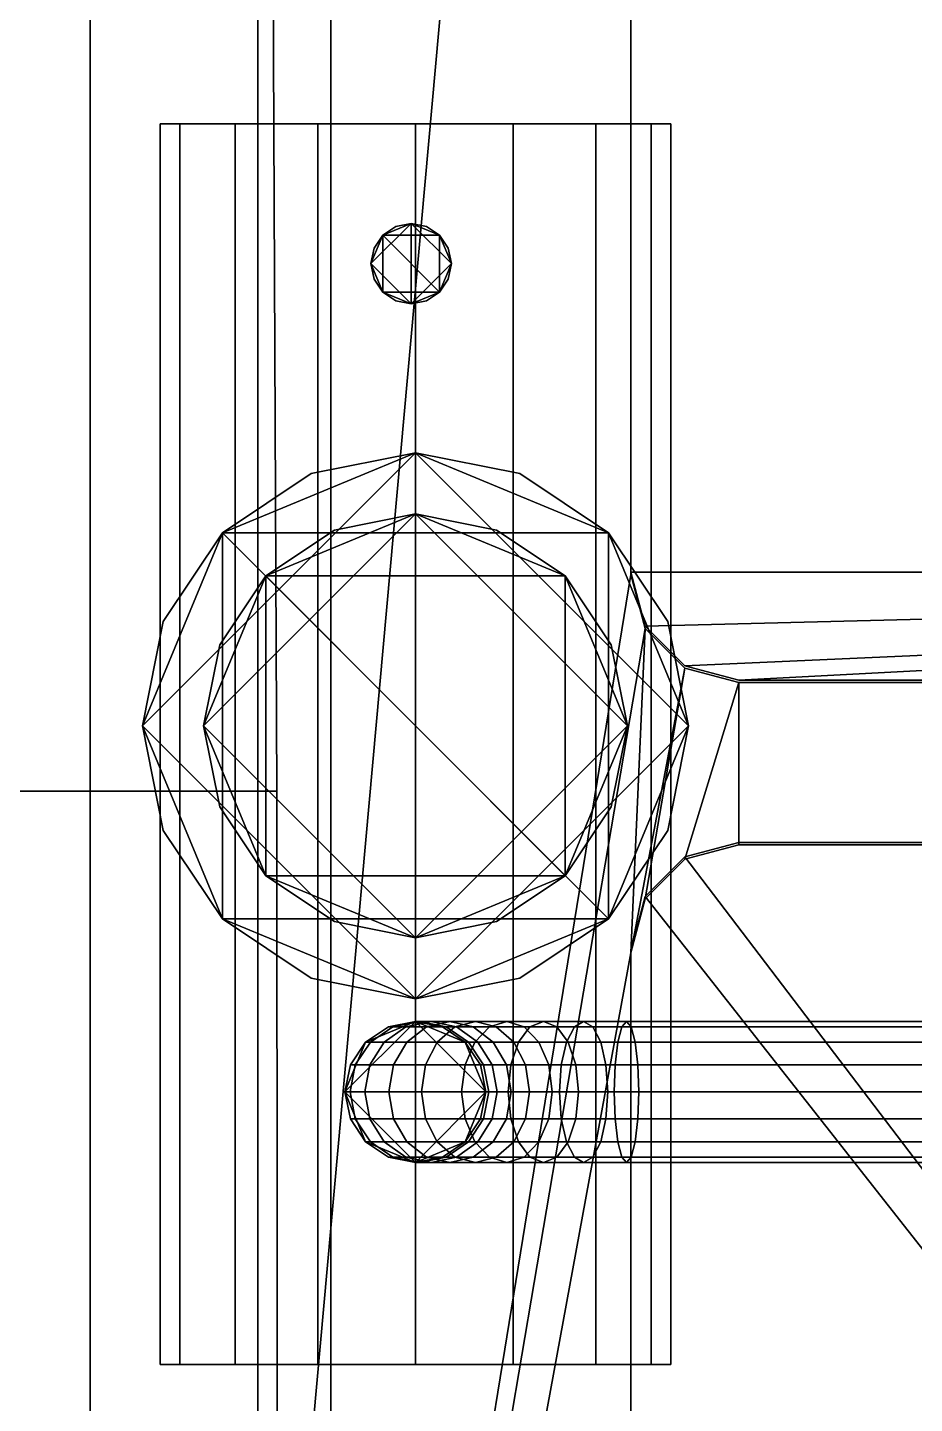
# Model space of a CAD drawing. Header units: metres. Extents: x 0 to 34.6, y -10.7 to 20.6.
# Drawn here: x 8.4401 to 8.5579, y 4.0405 to 4.2231 of the extents above; entities that cross this region are included whole.
import ezdxf

# ---------------------------------------------------------------- set-up
doc = ezdxf.new("R2010")
doc.units = ezdxf.units.M
doc.header["$MEASUREMENT"] = 0
doc.layers.get('0').update_dxf_attribs({"linetype": 'CONTINUOUS'})

msp = doc.modelspace()

# ---------------------------------------------------------------- linework, layer by layer
for points in [[(8.48038, 3.60508, 0.90088), (8.48038, 6.37976, 0.90088), (8.48038, 6.37976, 0.90088), (8.48038, 3.60508, 0.90088)], [(8.48038, 6.37976, 0.90088), (8.9, 6.37976, 0.90088), (8.9, 3.60508, 0.90088), (8.48038, 3.60508, 0.90088)], [(8.48038, 3.60508, 0.90088), (8.9, 3.60508, 0.90088), (8.9, 6.37976, 0.90088), (8.48038, 6.37976, 0.90088)], [(8.48038, 3.60508, 0.90088), (8.48038, 6.37976, 0.90088), (8.48038, 6.37976, 0.90088), (8.48038, 3.60508, 0.90088)], [(8.48038, 6.37976, 0.90088), (8.9, 6.37976, 0.90088), (8.9, 3.60508, 0.90088), (8.48038, 3.60508, 0.90088)], [(8.48038, 3.60508, 0.90088), (8.9, 3.60508, 0.90088), (8.9, 6.37976, 0.90088), (8.48038, 6.37976, 0.90088)], [(8.3, 3.71017, 2.67801), (8.3, 4.55833, 2.67801), (8.48038, 4.55833, 2.67801), (8.48038, 3.71017, 2.67801)], [(8.3, 3.71017, 2.67801), (8.48038, 3.71017, 2.67801), (8.48038, 4.55833, 2.67801), (8.3, 4.55833, 2.67801)], [(8.48038, 3.71017, 2.67801), (8.48038, 4.55833, 2.67801), (8.82356, 4.55833, 2.67801), (8.82356, 3.71017, 2.67801)], [(8.48038, 4.55833, 2.67801), (8.48038, 3.71017, 2.67801), (8.48038, 3.71017, 2.67801), (8.48038, 4.55833, 2.67801)], [(8.48038, 4.55833, 2.67801), (8.48038, 3.71017, 2.67801), (8.48038, 3.71017, 2.67801), (8.48038, 4.55833, 2.67801)], [(8.48038, 3.71017, 2.67801), (8.48038, 4.55833, 2.67801), (8.48038, 4.55833, 2.67801), (8.48038, 3.71017, 2.67801)], [(8.82356, 3.71017, 2.67801), (8.82356, 4.55833, 2.67801), (8.48038, 4.55833, 2.67801), (8.48038, 3.71017, 2.67801)], [(8.5202, 4.50561, 3.4565), (8.44847, 3.7094, 3.4565), (8.44847, 4.54147, 3.4565)], [(8.44847, 3.7094, 3.4565), (8.44847, 4.54147, 3.4565), (8.44847, 4.54147, 3.4565), (8.44847, 3.7094, 3.4565)], [(8.44847, 4.54147, 3.4565), (8.44847, 3.7094, 3.4565), (8.5202, 4.50561, 3.4565)], [(8.53455, 4.52028, 3.4565), (8.79278, 4.52028, 3.4565), (8.80712, 4.15087, 3.4565), (8.52738, 4.51835, 3.4565)], [(8.80712, 4.15087, 3.4565), (8.52213, 4.5131, 3.4565), (8.52738, 4.51835, 3.4565)], [(8.5202, 4.50593, 3.4565), (8.52213, 4.5131, 3.4565), (8.80712, 4.15087, 3.4565), (8.5202, 4.15087, 3.4565)], [(8.5202, 4.50561, 3.4565), (8.5202, 4.15054, 3.4565), (8.44847, 3.7094, 3.4565)], [(8.44847, 3.7094, 3.4565), (8.5202, 4.15054, 3.4565), (8.5202, 4.50561, 3.4565)], [(8.5202, 4.15087, 3.4565), (8.5202, 4.50593, 3.4565), (8.5202, 4.50593, 3.4565), (8.5202, 4.15087, 3.4565)], [(8.5202, 4.50561, 3.4565), (8.5202, 4.15054, 3.4565), (8.5202, 4.15054, 3.4565), (8.5202, 4.50561, 3.4565)], [(8.4318, 4.12178, 2.68301), (8.47323, 4.12178, 2.68301), (8.47228, 4.3269, 2.68301), (8.4318, 4.3269, 2.68301)], [(8.4318, 4.12178, 2.68301), (8.4318, 4.3269, 2.68301), (8.47228, 4.3269, 2.68301), (8.47323, 4.12178, 2.68301)], [(8.4707, 4.12178, 2.68301), (8.4707, 4.12178, 2.68301), (8.4707, 4.3269, 2.68301)], [(8.4707, 4.12178, 2.68301), (8.47323, 4.12178, 2.68301), (8.47228, 4.3269, 2.68301), (8.4707, 4.3269, 2.68301)], [(8.4707, 4.12178, 2.68301), (8.4707, 4.3269, 2.68301), (8.4707, 4.3269, 2.68301), (8.4707, 4.12178, 2.68301)], [(8.4707, 4.12178, 2.68301), (8.4707, 4.3269, 2.68301), (8.47228, 4.3269, 2.68301), (8.47323, 4.12178, 2.68301)], [(8.46768, 4.21035, 3.4565), (8.46034, 4.21035, 3.4565), (8.45776, 4.21035, 3.4565)], [(8.45776, 4.21035, 3.4565), (8.46034, 4.21035, 3.4565), (8.46768, 4.21035, 3.4565)], [(8.46768, 4.21035, 3.4565), (8.45776, 4.21035, 3.4565), (8.46768, 4.21035, 3.4565)], [(8.46034, 4.21035, 3.4565), (8.45776, 4.21035, 3.4565), (8.45776, 4.0457, 3.4565), (8.46034, 4.0457, 3.4565)], [(8.45776, 4.21035, 3.4565), (8.46034, 4.21035, 3.4565), (8.46034, 4.0457, 3.4565), (8.45776, 4.0457, 3.4565)], [(8.46768, 4.21035, 3.4565), (8.46034, 4.21035, 3.4565), (8.46034, 4.0457, 3.4565), (8.46768, 4.0457, 3.4565)], [(8.46034, 4.21035, 3.4565), (8.46768, 4.21035, 3.4565), (8.46768, 4.0457, 3.4565), (8.46034, 4.0457, 3.4565)], [(8.49163, 4.21035, 3.4565), (8.47867, 4.21035, 3.4565), (8.46768, 4.21035, 3.4565)], [(8.46768, 4.21035, 3.4565), (8.47867, 4.21035, 3.4565), (8.49163, 4.21035, 3.4565)], [(8.51559, 4.21035, 3.4565), (8.49163, 4.21035, 3.4565), (8.46768, 4.21035, 3.4565)], [(8.46768, 4.21035, 3.4565), (8.49163, 4.21035, 3.4565), (8.51559, 4.21035, 3.4565)], [(8.51559, 4.21035, 3.4565), (8.46768, 4.21035, 3.4565), (8.46768, 4.21035, 3.4565)], [(8.46768, 4.21035, 3.4565), (8.51559, 4.21035, 3.4565), (8.51559, 4.21035, 3.4565)], [(8.47867, 4.21035, 3.4565), (8.46768, 4.21035, 3.4565), (8.46768, 4.0457, 3.4565), (8.47867, 4.0457, 3.4565)], [(8.46768, 4.21035, 3.4565), (8.47867, 4.21035, 3.4565), (8.47867, 4.0457, 3.4565), (8.46768, 4.0457, 3.4565)], [(8.47867, 4.21035, 3.4565), (8.49163, 4.21035, 3.4565), (8.49163, 4.0457, 3.4565), (8.47867, 4.0457, 3.4565)], [(8.49163, 4.21035, 3.4565), (8.47867, 4.21035, 3.4565), (8.47867, 4.0457, 3.4565), (8.49163, 4.0457, 3.4565)], [(8.51559, 4.21035, 3.4565), (8.5046, 4.21035, 3.4565), (8.49163, 4.21035, 3.4565)], [(8.49163, 4.21035, 3.4565), (8.5046, 4.21035, 3.4565), (8.51559, 4.21035, 3.4565)], [(8.5046, 4.21035, 3.4565), (8.49163, 4.21035, 3.4565), (8.49163, 4.0457, 3.4565), (8.5046, 4.0457, 3.4565)], [(8.49163, 4.21035, 3.4565), (8.5046, 4.21035, 3.4565), (8.5046, 4.0457, 3.4565), (8.49163, 4.0457, 3.4565)], [(8.51559, 4.21035, 3.4565), (8.5046, 4.21035, 3.4565), (8.5046, 4.0457, 3.4565), (8.51559, 4.0457, 3.4565)], [(8.5046, 4.21035, 3.4565), (8.51559, 4.21035, 3.4565), (8.51559, 4.0457, 3.4565), (8.5046, 4.0457, 3.4565)], [(8.51559, 4.21035, 3.4565), (8.52293, 4.21035, 3.4565), (8.52551, 4.21035, 3.4565)], [(8.52551, 4.21035, 3.4565), (8.52293, 4.21035, 3.4565), (8.51559, 4.21035, 3.4565)], [(8.51559, 4.21035, 3.4565), (8.52551, 4.21035, 3.4565), (8.51559, 4.21035, 3.4565)], [(8.51559, 4.21035, 3.4565), (8.52293, 4.21035, 3.4565), (8.52293, 4.0457, 3.4565), (8.51559, 4.0457, 3.4565)], [(8.52293, 4.21035, 3.4565), (8.51559, 4.21035, 3.4565), (8.51559, 4.0457, 3.4565), (8.52293, 4.0457, 3.4565)], [(8.52293, 4.21035, 3.4565), (8.52551, 4.21035, 3.4565), (8.52551, 4.0457, 3.4565), (8.52293, 4.0457, 3.4565)], [(8.52551, 4.21035, 3.4565), (8.52293, 4.21035, 3.4565), (8.52293, 4.0457, 3.4565), (8.52551, 4.0457, 3.4565)], [(8.49106, 4.19715, 3.4565), (8.48728, 4.19558, 3.4565), (8.48572, 4.19181, 3.4565)], [(8.49106, 4.19715, 3.4565), (8.48572, 4.19181, 3.4565), (8.49106, 4.18647, 3.4565)], [(8.49106, 4.19715, 3.4565), (8.48902, 4.19674, 3.4565), (8.48728, 4.19558, 3.4565)], [(8.48728, 4.19558, 3.4565), (8.48902, 4.19674, 3.4565), (8.49106, 4.19715, 3.4565)], [(8.48728, 4.19558, 3.4565), (8.49106, 4.19715, 3.4565), (8.49484, 4.19558, 3.4565)], [(8.48728, 4.19558, 3.4565), (8.48902, 4.19674, 3.4565), (8.48902, 4.19674, 3.4565), (8.48728, 4.19558, 3.4565)], [(8.48902, 4.19674, 3.4565), (8.49106, 4.19715, 3.4565), (8.49106, 4.19715, 3.4565), (8.48902, 4.19674, 3.4565)], [(8.49484, 4.19558, 3.4565), (8.4931, 4.19674, 3.4565), (8.49106, 4.19715, 3.4565)], [(8.4964, 4.19181, 3.4565), (8.49484, 4.19558, 3.4565), (8.49106, 4.19715, 3.4565)], [(8.49106, 4.18647, 3.4565), (8.4964, 4.19181, 3.4565), (8.49106, 4.19715, 3.4565)], [(8.49106, 4.19715, 3.4565), (8.4931, 4.19674, 3.4565), (8.49484, 4.19558, 3.4565)], [(8.49106, 4.19715, 3.4565), (8.4931, 4.19674, 3.4565), (8.4931, 4.19674, 3.4565), (8.49106, 4.19715, 3.4565)], [(8.4931, 4.19674, 3.4565), (8.49484, 4.19558, 3.4565), (8.49484, 4.19558, 3.4565), (8.4931, 4.19674, 3.4565)], [(8.48728, 4.19558, 3.4565), (8.48613, 4.19385, 3.4565), (8.48572, 4.19181, 3.4565)], [(8.48572, 4.19181, 3.4565), (8.48613, 4.19385, 3.4565), (8.48728, 4.19558, 3.4565)], [(8.48728, 4.18803, 3.4565), (8.48572, 4.19181, 3.4565), (8.48728, 4.19558, 3.4565)], [(8.48613, 4.19385, 3.4565), (8.48728, 4.19558, 3.4565), (8.48728, 4.19558, 3.4565), (8.48613, 4.19385, 3.4565)], [(8.48728, 4.19558, 3.4565), (8.49484, 4.19558, 3.4565), (8.49484, 4.18803, 3.4565)], [(8.49484, 4.18803, 3.4565), (8.48728, 4.18803, 3.4565), (8.48728, 4.19558, 3.4565)], [(8.4964, 4.19181, 3.4565), (8.49599, 4.19385, 3.4565), (8.49484, 4.19558, 3.4565)], [(8.49484, 4.19558, 3.4565), (8.49599, 4.19385, 3.4565), (8.4964, 4.19181, 3.4565)], [(8.49484, 4.19558, 3.4565), (8.4964, 4.19181, 3.4565), (8.49484, 4.18803, 3.4565)], [(8.49484, 4.19558, 3.4565), (8.49599, 4.19385, 3.4565), (8.49599, 4.19385, 3.4565), (8.49484, 4.19558, 3.4565)], [(8.48572, 4.19181, 3.4565), (8.48613, 4.19385, 3.4565), (8.48613, 4.19385, 3.4565), (8.48572, 4.19181, 3.4565)], [(8.49599, 4.19385, 3.4565), (8.4964, 4.19181, 3.4565), (8.4964, 4.19181, 3.4565), (8.49599, 4.19385, 3.4565)], [(8.48572, 4.19181, 3.4565), (8.48613, 4.18976, 3.4565), (8.48728, 4.18803, 3.4565)], [(8.48572, 4.19181, 3.4565), (8.48728, 4.18803, 3.4565), (8.49106, 4.18647, 3.4565)], [(8.48728, 4.18803, 3.4565), (8.48613, 4.18976, 3.4565), (8.48572, 4.19181, 3.4565)], [(8.48613, 4.18976, 3.4565), (8.48572, 4.19181, 3.4565), (8.48572, 4.19181, 3.4565), (8.48613, 4.18976, 3.4565)], [(8.49106, 4.18647, 3.4565), (8.49484, 4.18803, 3.4565), (8.4964, 4.19181, 3.4565)], [(8.49484, 4.18803, 3.4565), (8.49599, 4.18976, 3.4565), (8.4964, 4.19181, 3.4565)], [(8.4964, 4.19181, 3.4565), (8.49599, 4.18976, 3.4565), (8.49484, 4.18803, 3.4565)], [(8.4964, 4.19181, 3.4565), (8.49599, 4.18976, 3.4565), (8.49599, 4.18976, 3.4565), (8.4964, 4.19181, 3.4565)], [(8.48728, 4.18803, 3.4565), (8.48613, 4.18976, 3.4565), (8.48613, 4.18976, 3.4565), (8.48728, 4.18803, 3.4565)], [(8.49599, 4.18976, 3.4565), (8.49484, 4.18803, 3.4565), (8.49484, 4.18803, 3.4565), (8.49599, 4.18976, 3.4565)], [(8.48728, 4.18803, 3.4565), (8.48902, 4.18687, 3.4565), (8.49106, 4.18647, 3.4565)], [(8.49106, 4.18647, 3.4565), (8.48902, 4.18687, 3.4565), (8.48728, 4.18803, 3.4565)], [(8.49484, 4.18803, 3.4565), (8.49106, 4.18647, 3.4565), (8.48728, 4.18803, 3.4565)], [(8.48902, 4.18687, 3.4565), (8.48728, 4.18803, 3.4565), (8.48728, 4.18803, 3.4565), (8.48902, 4.18687, 3.4565)], [(8.49106, 4.18647, 3.4565), (8.4931, 4.18687, 3.4565), (8.49484, 4.18803, 3.4565)], [(8.49484, 4.18803, 3.4565), (8.4931, 4.18687, 3.4565), (8.49106, 4.18647, 3.4565)], [(8.49484, 4.18803, 3.4565), (8.4931, 4.18687, 3.4565), (8.4931, 4.18687, 3.4565), (8.49484, 4.18803, 3.4565)], [(8.49106, 4.18647, 3.4565), (8.48902, 4.18687, 3.4565), (8.48902, 4.18687, 3.4565), (8.49106, 4.18647, 3.4565)], [(8.4931, 4.18687, 3.4565), (8.49106, 4.18647, 3.4565), (8.49106, 4.18647, 3.4565), (8.4931, 4.18687, 3.4565)], [(8.49163, 4.1667, 3.4565), (8.46601, 4.15609, 3.4565), (8.45539, 4.13046, 3.4565)], [(8.49163, 4.1667, 3.4565), (8.45539, 4.13046, 3.4565), (8.49163, 4.09422, 3.4565)], [(8.46601, 4.15609, 3.4565), (8.47777, 4.16394, 3.4565), (8.49163, 4.1667, 3.4565)], [(8.46601, 4.15609, 3.4565), (8.49163, 4.1667, 3.4565), (8.51726, 4.15609, 3.4565)], [(8.49163, 4.1667, 3.4565), (8.47777, 4.16394, 3.4565), (8.46601, 4.15609, 3.4565)], [(8.49163, 4.1667, 3.4565), (8.47777, 4.16394, 3.4565), (8.47777, 4.16394, 3.4565), (8.49163, 4.1667, 3.4565)], [(8.49163, 4.1667, 3.4565), (8.5055, 4.16394, 3.4565), (8.51726, 4.15609, 3.4565)], [(8.51726, 4.15609, 3.4565), (8.5055, 4.16394, 3.4565), (8.49163, 4.1667, 3.4565)], [(8.52788, 4.13046, 3.4565), (8.51726, 4.15609, 3.4565), (8.49163, 4.1667, 3.4565)], [(8.49163, 4.09422, 3.4565), (8.52788, 4.13046, 3.4565), (8.49163, 4.1667, 3.4565)], [(8.5055, 4.16394, 3.4565), (8.49163, 4.1667, 3.4565), (8.49163, 4.1667, 3.4565), (8.5055, 4.16394, 3.4565)], [(8.47777, 4.16394, 3.4565), (8.46601, 4.15609, 3.4565), (8.46601, 4.15609, 3.4565), (8.47777, 4.16394, 3.4565)], [(8.51726, 4.15609, 3.4565), (8.5055, 4.16394, 3.4565), (8.5055, 4.16394, 3.4565), (8.51726, 4.15609, 3.4565)], [(8.49163, 4.15858, 3.4565), (8.47175, 4.15035, 3.4565), (8.46351, 4.13046, 3.4565)], [(8.49163, 4.15858, 3.4565), (8.46351, 4.13046, 3.4565), (8.49163, 4.10234, 3.4565)], [(8.47175, 4.15035, 3.4565), (8.48087, 4.15644, 3.4565), (8.49163, 4.15858, 3.4565)], [(8.47175, 4.15035, 3.4565), (8.49163, 4.15858, 3.4565), (8.51152, 4.15035, 3.4565)], [(8.49163, 4.15858, 3.4565), (8.48087, 4.15644, 3.4565), (8.47175, 4.15035, 3.4565)], [(8.49163, 4.15858, 3.4565), (8.48087, 4.15644, 3.4565), (8.48087, 4.15644, 3.4565), (8.49163, 4.15858, 3.4565)], [(8.49163, 4.15858, 3.4565), (8.5024, 4.15644, 3.4565), (8.51152, 4.15035, 3.4565)], [(8.51152, 4.15035, 3.4565), (8.5024, 4.15644, 3.4565), (8.49163, 4.15858, 3.4565)], [(8.51976, 4.13046, 3.4565), (8.51152, 4.15035, 3.4565), (8.49163, 4.15858, 3.4565)], [(8.49163, 4.10234, 3.4565), (8.51976, 4.13046, 3.4565), (8.49163, 4.15858, 3.4565)], [(8.5024, 4.15644, 3.4565), (8.49163, 4.15858, 3.4565), (8.49163, 4.15858, 3.4565), (8.5024, 4.15644, 3.4565)], [(8.48087, 4.15644, 3.4565), (8.47175, 4.15035, 3.4565), (8.47175, 4.15035, 3.4565), (8.48087, 4.15644, 3.4565)], [(8.51152, 4.15035, 3.4565), (8.5024, 4.15644, 3.4565), (8.5024, 4.15644, 3.4565), (8.51152, 4.15035, 3.4565)], [(8.45539, 4.13046, 3.4565), (8.45815, 4.14433, 3.4565), (8.46601, 4.15609, 3.4565)], [(8.46601, 4.10483, 3.4565), (8.45539, 4.13046, 3.4565), (8.46601, 4.15609, 3.4565)], [(8.46601, 4.15609, 3.4565), (8.45815, 4.14433, 3.4565), (8.45539, 4.13046, 3.4565)], [(8.46601, 4.15609, 3.4565), (8.45815, 4.14433, 3.4565), (8.45815, 4.14433, 3.4565), (8.46601, 4.15609, 3.4565)], [(8.51726, 4.10483, 3.4565), (8.46601, 4.10483, 3.4565), (8.46601, 4.15609, 3.4565)], [(8.46601, 4.15609, 3.4565), (8.51726, 4.15609, 3.4565), (8.51726, 4.10483, 3.4565)], [(8.51726, 4.15609, 3.4565), (8.52512, 4.14433, 3.4565), (8.52788, 4.13046, 3.4565)], [(8.51726, 4.15609, 3.4565), (8.52788, 4.13046, 3.4565), (8.51726, 4.10483, 3.4565)], [(8.52788, 4.13046, 3.4565), (8.52512, 4.14433, 3.4565), (8.51726, 4.15609, 3.4565)], [(8.52512, 4.14433, 3.4565), (8.51726, 4.15609, 3.4565), (8.51726, 4.15609, 3.4565), (8.52512, 4.14433, 3.4565)], [(8.52213, 4.14369, 3.4565), (8.5202, 4.15087, 3.4565), (8.5202, 4.15087, 3.4565), (8.52213, 4.14369, 3.4565)], [(8.80712, 4.15087, 3.4565), (8.52213, 4.14369, 3.4565), (8.5202, 4.15087, 3.4565)], [(8.80712, 4.15087, 3.4565), (8.52738, 4.13844, 3.4565), (8.52213, 4.14369, 3.4565)], [(8.80712, 4.15087, 3.4565), (8.53455, 4.13652, 3.4565), (8.52738, 4.13844, 3.4565)], [(8.80712, 4.15087, 3.4565), (8.79278, 4.13652, 3.4565), (8.53455, 4.13652, 3.4565)], [(8.5202, 4.15054, 3.4565), (8.52213, 4.14337, 3.4565), (8.44847, 3.7094, 3.4565)], [(8.44847, 3.7094, 3.4565), (8.52213, 4.14337, 3.4565), (8.5202, 4.15054, 3.4565)], [(8.46351, 4.13046, 3.4565), (8.46565, 4.14122, 3.4565), (8.47175, 4.15035, 3.4565)], [(8.47175, 4.11057, 3.4565), (8.46351, 4.13046, 3.4565), (8.47175, 4.15035, 3.4565)], [(8.47175, 4.15035, 3.4565), (8.46565, 4.14122, 3.4565), (8.46351, 4.13046, 3.4565)], [(8.47175, 4.15035, 3.4565), (8.46565, 4.14122, 3.4565), (8.46565, 4.14122, 3.4565), (8.47175, 4.15035, 3.4565)], [(8.51152, 4.11057, 3.4565), (8.47175, 4.11057, 3.4565), (8.47175, 4.15035, 3.4565)], [(8.47175, 4.15035, 3.4565), (8.51152, 4.15035, 3.4565), (8.51152, 4.11057, 3.4565)], [(8.51152, 4.15035, 3.4565), (8.51762, 4.14122, 3.4565), (8.51976, 4.13046, 3.4565)], [(8.51152, 4.15035, 3.4565), (8.51976, 4.13046, 3.4565), (8.51152, 4.11057, 3.4565)], [(8.51976, 4.13046, 3.4565), (8.51762, 4.14122, 3.4565), (8.51152, 4.15035, 3.4565)], [(8.51762, 4.14122, 3.4565), (8.51152, 4.15035, 3.4565), (8.51152, 4.15035, 3.4565), (8.51762, 4.14122, 3.4565)], [(8.5202, 4.15054, 3.4565), (8.52213, 4.14337, 3.4565), (8.52213, 4.14337, 3.4565), (8.5202, 4.15054, 3.4565)], [(8.52213, 4.14337, 3.4565), (8.5202, 4.10033, 3.4565), (8.44847, 3.7094, 3.4565)], [(8.44847, 3.7094, 3.4565), (8.5202, 4.10033, 3.4565), (8.52213, 4.14337, 3.4565)], [(8.45815, 4.14433, 3.4565), (8.45539, 4.13046, 3.4565), (8.45539, 4.13046, 3.4565), (8.45815, 4.14433, 3.4565)], [(8.52213, 4.14337, 3.4565), (8.52738, 4.13812, 3.4565), (8.5202, 4.10033, 3.4565)], [(8.5202, 4.10033, 3.4565), (8.52738, 4.13812, 3.4565), (8.52213, 4.14337, 3.4565)], [(8.52738, 4.13844, 3.4565), (8.52213, 4.14369, 3.4565), (8.52213, 4.14369, 3.4565), (8.52738, 4.13844, 3.4565)], [(8.52213, 4.14337, 3.4565), (8.52738, 4.13812, 3.4565), (8.52738, 4.13812, 3.4565), (8.52213, 4.14337, 3.4565)], [(8.52788, 4.13046, 3.4565), (8.52512, 4.14433, 3.4565), (8.52512, 4.14433, 3.4565), (8.52788, 4.13046, 3.4565)], [(8.46565, 4.14122, 3.4565), (8.46351, 4.13046, 3.4565), (8.46351, 4.13046, 3.4565), (8.46565, 4.14122, 3.4565)], [(8.51976, 4.13046, 3.4565), (8.51762, 4.14122, 3.4565), (8.51762, 4.14122, 3.4565), (8.51976, 4.13046, 3.4565)], [(8.52738, 4.13812, 3.4565), (8.52213, 4.10751, 3.4565), (8.5202, 4.10033, 3.4565)], [(8.5202, 4.10033, 3.4565), (8.52213, 4.10751, 3.4565), (8.52738, 4.13812, 3.4565)], [(8.52738, 4.13812, 3.4565), (8.53455, 4.1362, 3.4565), (8.52738, 4.11276, 3.4565), (8.52213, 4.10751, 3.4565)], [(8.53455, 4.1362, 3.4565), (8.52738, 4.13812, 3.4565), (8.52213, 4.10751, 3.4565), (8.52738, 4.11276, 3.4565)], [(8.53455, 4.13652, 3.4565), (8.52738, 4.13844, 3.4565), (8.52738, 4.13844, 3.4565), (8.53455, 4.13652, 3.4565)], [(8.52738, 4.13812, 3.4565), (8.53455, 4.1362, 3.4565), (8.53455, 4.1362, 3.4565), (8.52738, 4.13812, 3.4565)], [(8.53455, 4.1362, 3.4565), (8.53455, 4.11468, 3.4565), (8.52738, 4.11276, 3.4565)], [(8.52738, 4.11276, 3.4565), (8.53455, 4.11468, 3.4565), (8.53455, 4.1362, 3.4565)], [(8.79278, 4.13652, 3.4565), (8.53455, 4.13652, 3.4565), (8.53455, 4.13652, 3.4565), (8.79278, 4.13652, 3.4565)], [(8.53455, 4.11468, 3.4565), (8.79278, 4.11468, 3.4565), (8.79278, 4.1362, 3.4565), (8.53455, 4.1362, 3.4565)], [(8.53455, 4.1362, 3.4565), (8.79278, 4.1362, 3.4565), (8.79278, 4.1362, 3.4565), (8.53455, 4.1362, 3.4565)], [(8.79278, 4.11468, 3.4565), (8.53455, 4.11468, 3.4565), (8.53455, 4.1362, 3.4565), (8.79278, 4.1362, 3.4565)], [(8.46601, 4.10483, 3.4565), (8.45815, 4.11659, 3.4565), (8.45539, 4.13046, 3.4565)], [(8.45539, 4.13046, 3.4565), (8.45815, 4.11659, 3.4565), (8.46601, 4.10483, 3.4565)], [(8.45539, 4.13046, 3.4565), (8.46601, 4.10483, 3.4565), (8.49163, 4.09422, 3.4565)], [(8.45539, 4.13046, 3.4565), (8.45815, 4.11659, 3.4565), (8.45815, 4.11659, 3.4565), (8.45539, 4.13046, 3.4565)], [(8.47175, 4.11057, 3.4565), (8.46565, 4.1197, 3.4565), (8.46351, 4.13046, 3.4565)], [(8.46351, 4.13046, 3.4565), (8.46565, 4.1197, 3.4565), (8.47175, 4.11057, 3.4565)], [(8.46351, 4.13046, 3.4565), (8.47175, 4.11057, 3.4565), (8.49163, 4.10234, 3.4565)], [(8.46351, 4.13046, 3.4565), (8.46565, 4.1197, 3.4565), (8.46565, 4.1197, 3.4565), (8.46351, 4.13046, 3.4565)], [(8.49163, 4.09422, 3.4565), (8.51726, 4.10483, 3.4565), (8.52788, 4.13046, 3.4565)], [(8.49163, 4.10234, 3.4565), (8.51152, 4.11057, 3.4565), (8.51976, 4.13046, 3.4565)], [(8.51976, 4.13046, 3.4565), (8.51762, 4.1197, 3.4565), (8.51152, 4.11057, 3.4565)], [(8.51152, 4.11057, 3.4565), (8.51762, 4.1197, 3.4565), (8.51976, 4.13046, 3.4565)], [(8.52788, 4.13046, 3.4565), (8.52512, 4.11659, 3.4565), (8.51726, 4.10483, 3.4565)], [(8.51726, 4.10483, 3.4565), (8.52512, 4.11659, 3.4565), (8.52788, 4.13046, 3.4565)], [(8.51762, 4.1197, 3.4565), (8.51976, 4.13046, 3.4565), (8.51976, 4.13046, 3.4565), (8.51762, 4.1197, 3.4565)], [(8.52512, 4.11659, 3.4565), (8.52788, 4.13046, 3.4565), (8.52788, 4.13046, 3.4565), (8.52512, 4.11659, 3.4565)], [(8.4318, 4.12178, 2.68301), (8.4318, 3.91665, 2.68301), (8.47336, 3.91665, 2.68301), (8.47323, 4.12178, 2.68301)], [(8.4318, 4.12178, 2.68301), (8.47323, 4.12178, 2.68301), (8.47336, 3.91665, 2.68301), (8.4318, 3.91665, 2.68301)], [(8.4707, 4.12178, 2.68301), (8.4707, 3.91665, 2.68301), (8.4707, 3.91665, 2.68301), (8.4707, 4.12178, 2.68301)], [(8.4707, 4.12178, 2.68301), (8.4707, 3.91665, 2.68301), (8.47336, 3.91665, 2.68301), (8.47323, 4.12178, 2.68301)], [(8.4707, 4.12178, 2.68301), (8.4707, 4.12178, 2.68301), (8.4707, 3.91665, 2.68301)], [(8.4707, 4.12178, 2.68301), (8.47323, 4.12178, 2.68301), (8.47336, 3.91665, 2.68301), (8.4707, 3.91665, 2.68301)], [(8.46565, 4.1197, 3.4565), (8.47175, 4.11057, 3.4565), (8.47175, 4.11057, 3.4565), (8.46565, 4.1197, 3.4565)], [(8.51152, 4.11057, 3.4565), (8.51762, 4.1197, 3.4565), (8.51762, 4.1197, 3.4565), (8.51152, 4.11057, 3.4565)], [(8.45815, 4.11659, 3.4565), (8.46601, 4.10483, 3.4565), (8.46601, 4.10483, 3.4565), (8.45815, 4.11659, 3.4565)], [(8.51726, 4.10483, 3.4565), (8.52512, 4.11659, 3.4565), (8.52512, 4.11659, 3.4565), (8.51726, 4.10483, 3.4565)], [(8.52738, 4.11308, 3.4565), (8.53455, 4.115, 3.4565), (8.53455, 4.115, 3.4565), (8.52738, 4.11308, 3.4565)], [(8.53455, 4.115, 3.4565), (8.79278, 4.115, 3.4565), (8.80712, 3.74559, 3.4565), (8.52738, 4.11308, 3.4565)], [(8.53455, 4.11468, 3.4565), (8.52738, 4.11276, 3.4565), (8.52738, 4.11276, 3.4565), (8.53455, 4.11468, 3.4565)], [(8.53455, 4.115, 3.4565), (8.79278, 4.115, 3.4565), (8.79278, 4.115, 3.4565), (8.53455, 4.115, 3.4565)], [(8.79278, 4.11468, 3.4565), (8.53455, 4.11468, 3.4565), (8.53455, 4.11468, 3.4565), (8.79278, 4.11468, 3.4565)], [(8.80712, 3.74559, 3.4565), (8.52213, 4.10783, 3.4565), (8.52738, 4.11308, 3.4565)], [(8.52213, 4.10783, 3.4565), (8.52738, 4.11308, 3.4565), (8.52738, 4.11308, 3.4565), (8.52213, 4.10783, 3.4565)], [(8.52738, 4.11276, 3.4565), (8.52213, 4.10751, 3.4565), (8.52213, 4.10751, 3.4565), (8.52738, 4.11276, 3.4565)], [(8.49163, 4.10234, 3.4565), (8.48087, 4.10448, 3.4565), (8.47175, 4.11057, 3.4565)], [(8.51152, 4.11057, 3.4565), (8.49163, 4.10234, 3.4565), (8.47175, 4.11057, 3.4565)], [(8.47175, 4.11057, 3.4565), (8.48087, 4.10448, 3.4565), (8.49163, 4.10234, 3.4565)], [(8.47175, 4.11057, 3.4565), (8.48087, 4.10448, 3.4565), (8.48087, 4.10448, 3.4565), (8.47175, 4.11057, 3.4565)], [(8.51152, 4.11057, 3.4565), (8.5024, 4.10448, 3.4565), (8.49163, 4.10234, 3.4565)], [(8.49163, 4.10234, 3.4565), (8.5024, 4.10448, 3.4565), (8.51152, 4.11057, 3.4565)], [(8.5024, 4.10448, 3.4565), (8.51152, 4.11057, 3.4565), (8.51152, 4.11057, 3.4565), (8.5024, 4.10448, 3.4565)], [(8.5202, 4.10065, 3.4565), (8.52213, 4.10783, 3.4565), (8.80712, 3.74559, 3.4565), (8.5202, 3.74559, 3.4565)], [(8.5202, 4.10065, 3.4565), (8.52213, 4.10783, 3.4565), (8.52213, 4.10783, 3.4565), (8.5202, 4.10065, 3.4565)], [(8.52213, 4.10751, 3.4565), (8.5202, 4.10033, 3.4565), (8.5202, 4.10033, 3.4565), (8.52213, 4.10751, 3.4565)], [(8.49163, 4.09422, 3.4565), (8.47777, 4.09698, 3.4565), (8.46601, 4.10483, 3.4565)], [(8.51726, 4.10483, 3.4565), (8.49163, 4.09422, 3.4565), (8.46601, 4.10483, 3.4565)], [(8.46601, 4.10483, 3.4565), (8.47777, 4.09698, 3.4565), (8.49163, 4.09422, 3.4565)], [(8.46601, 4.10483, 3.4565), (8.47777, 4.09698, 3.4565), (8.47777, 4.09698, 3.4565), (8.46601, 4.10483, 3.4565)], [(8.48087, 4.10448, 3.4565), (8.49163, 4.10234, 3.4565), (8.49163, 4.10234, 3.4565), (8.48087, 4.10448, 3.4565)], [(8.51726, 4.10483, 3.4565), (8.5055, 4.09698, 3.4565), (8.49163, 4.09422, 3.4565)], [(8.49163, 4.09422, 3.4565), (8.5055, 4.09698, 3.4565), (8.51726, 4.10483, 3.4565)], [(8.49163, 4.10234, 3.4565), (8.5024, 4.10448, 3.4565), (8.5024, 4.10448, 3.4565), (8.49163, 4.10234, 3.4565)], [(8.5055, 4.09698, 3.4565), (8.51726, 4.10483, 3.4565), (8.51726, 4.10483, 3.4565), (8.5055, 4.09698, 3.4565)], [(8.5202, 4.10033, 3.4565), (8.5202, 3.74527, 3.4565), (8.44847, 3.7094, 3.4565)], [(8.44847, 3.7094, 3.4565), (8.5202, 3.74527, 3.4565), (8.5202, 4.10033, 3.4565)], [(8.5202, 3.74559, 3.4565), (8.5202, 4.10065, 3.4565), (8.5202, 4.10065, 3.4565), (8.5202, 3.74559, 3.4565)], [(8.5202, 4.10033, 3.4565), (8.5202, 3.74527, 3.4565), (8.5202, 3.74527, 3.4565), (8.5202, 4.10033, 3.4565)], [(8.47777, 4.09698, 3.4565), (8.49163, 4.09422, 3.4565), (8.49163, 4.09422, 3.4565), (8.47777, 4.09698, 3.4565)], [(8.49163, 4.09422, 3.4565), (8.5055, 4.09698, 3.4565), (8.5055, 4.09698, 3.4565), (8.49163, 4.09422, 3.4565)], [(8.48227, 4.08188, 3.4565), (8.48502, 4.0885, 3.4565), (8.49163, 4.09124, 3.4565)], [(8.49163, 4.07252, 3.4565), (8.48227, 4.08188, 3.4565), (8.49163, 4.09124, 3.4565)], [(8.48502, 4.0885, 3.4565), (8.48805, 4.09053, 3.4565), (8.49163, 4.09124, 3.4565)], [(8.48805, 4.09053, 3.4565), (8.48502, 4.0885, 3.4565), (8.48502, 4.0885, 3.4565), (8.48805, 4.09053, 3.4565)], [(8.48805, 4.09053, 3.4565), (8.48502, 4.0885, 3.4565), (8.48565, 4.0885, 3.4565), (8.48864, 4.09053, 3.4565)], [(8.48864, 4.09053, 3.4565), (8.48565, 4.0885, 3.4565), (8.48749, 4.0885, 3.4565), (8.49034, 4.09053, 3.4565)], [(8.49034, 4.09053, 3.4565), (8.48749, 4.0885, 3.4565), (8.49048, 4.0885, 3.4565), (8.49311, 4.09053, 3.4565)], [(8.49163, 4.09124, 3.4565), (8.48805, 4.09053, 3.4565), (8.48805, 4.09053, 3.4565), (8.49163, 4.09124, 3.4565)], [(8.49163, 4.09124, 3.4565), (8.48805, 4.09053, 3.4565), (8.48864, 4.09053, 3.4565), (8.49216, 4.09124, 3.4565)], [(8.49216, 4.09124, 3.4565), (8.48864, 4.09053, 3.4565), (8.49034, 4.09053, 3.4565), (8.49371, 4.09124, 3.4565)], [(8.49371, 4.09124, 3.4565), (8.49034, 4.09053, 3.4565), (8.49311, 4.09053, 3.4565), (8.49621, 4.09124, 3.4565)], [(8.49311, 4.09053, 3.4565), (8.49048, 4.0885, 3.4565), (8.49453, 4.0885, 3.4565), (8.49686, 4.09053, 3.4565)], [(8.49163, 4.09124, 3.4565), (8.49522, 4.09053, 3.4565), (8.49825, 4.0885, 3.4565)], [(8.49163, 4.09124, 3.4565), (8.49825, 4.0885, 3.4565), (8.50099, 4.08188, 3.4565)], [(8.49163, 4.09124, 3.4565), (8.50099, 4.08188, 3.4565), (8.49163, 4.07252, 3.4565)], [(8.49522, 4.09053, 3.4565), (8.49163, 4.09124, 3.4565), (8.49163, 4.09124, 3.4565), (8.49522, 4.09053, 3.4565)], [(8.49522, 4.09053, 3.4565), (8.49163, 4.09124, 3.4565), (8.49216, 4.09124, 3.4565), (8.49569, 4.09053, 3.4565)], [(8.49569, 4.09053, 3.4565), (8.49216, 4.09124, 3.4565), (8.49371, 4.09124, 3.4565), (8.49707, 4.09053, 3.4565)], [(8.49621, 4.09124, 3.4565), (8.49311, 4.09053, 3.4565), (8.49686, 4.09053, 3.4565), (8.4996, 4.09124, 3.4565)], [(8.49707, 4.09053, 3.4565), (8.49371, 4.09124, 3.4565), (8.49621, 4.09124, 3.4565), (8.49931, 4.09053, 3.4565)], [(8.49686, 4.09053, 3.4565), (8.49453, 4.0885, 3.4565), (8.49952, 4.0885, 3.4565), (8.50147, 4.09053, 3.4565)], [(8.49825, 4.0885, 3.4565), (8.49522, 4.09053, 3.4565), (8.49522, 4.09053, 3.4565), (8.49825, 4.0885, 3.4565)], [(8.49825, 4.0885, 3.4565), (8.49522, 4.09053, 3.4565), (8.49569, 4.09053, 3.4565), (8.49868, 4.0885, 3.4565)], [(8.49868, 4.0885, 3.4565), (8.49569, 4.09053, 3.4565), (8.49707, 4.09053, 3.4565), (8.49993, 4.0885, 3.4565)], [(8.49931, 4.09053, 3.4565), (8.49621, 4.09124, 3.4565), (8.4996, 4.09124, 3.4565), (8.50235, 4.09053, 3.4565)], [(8.4996, 4.09124, 3.4565), (8.49686, 4.09053, 3.4565), (8.50147, 4.09053, 3.4565), (8.50378, 4.09124, 3.4565)], [(8.49993, 4.0885, 3.4565), (8.49707, 4.09053, 3.4565), (8.49931, 4.09053, 3.4565), (8.50194, 4.0885, 3.4565)], [(8.50194, 4.0885, 3.4565), (8.49931, 4.09053, 3.4565), (8.50235, 4.09053, 3.4565), (8.50467, 4.0885, 3.4565)], [(8.50147, 4.09053, 3.4565), (8.49952, 4.0885, 3.4565), (8.5053, 4.0885, 3.4565), (8.50682, 4.09053, 3.4565)], [(8.50235, 4.09053, 3.4565), (8.4996, 4.09124, 3.4565), (8.50378, 4.09124, 3.4565), (8.50608, 4.09053, 3.4565)], [(8.50378, 4.09124, 3.4565), (8.50147, 4.09053, 3.4565), (8.50682, 4.09053, 3.4565), (8.50861, 4.09124, 3.4565)], [(8.50467, 4.0885, 3.4565), (8.50235, 4.09053, 3.4565), (8.50608, 4.09053, 3.4565), (8.50803, 4.0885, 3.4565)], [(8.50608, 4.09053, 3.4565), (8.50378, 4.09124, 3.4565), (8.50861, 4.09124, 3.4565), (8.5104, 4.09053, 3.4565)], [(8.50682, 4.09053, 3.4565), (8.5053, 4.0885, 3.4565), (8.51169, 4.0885, 3.4565), (8.51273, 4.09053, 3.4565)], [(8.50803, 4.0885, 3.4565), (8.50608, 4.09053, 3.4565), (8.5104, 4.09053, 3.4565), (8.51192, 4.0885, 3.4565)], [(8.50861, 4.09124, 3.4565), (8.50682, 4.09053, 3.4565), (8.51273, 4.09053, 3.4565), (8.51395, 4.09124, 3.4565)], [(8.5104, 4.09053, 3.4565), (8.50861, 4.09124, 3.4565), (8.51395, 4.09124, 3.4565), (8.51518, 4.09053, 3.4565)], [(8.51192, 4.0885, 3.4565), (8.5104, 4.09053, 3.4565), (8.51518, 4.09053, 3.4565), (8.51622, 4.0885, 3.4565)], [(8.51273, 4.09053, 3.4565), (8.51169, 4.0885, 3.4565), (8.51849, 4.0885, 3.4565), (8.51902, 4.09053, 3.4565)], [(8.51395, 4.09124, 3.4565), (8.51273, 4.09053, 3.4565), (8.51902, 4.09053, 3.4565), (8.51964, 4.09124, 3.4565)], [(8.51518, 4.09053, 3.4565), (8.51395, 4.09124, 3.4565), (8.51964, 4.09124, 3.4565), (8.52027, 4.09053, 3.4565)], [(8.51622, 4.0885, 3.4565), (8.51518, 4.09053, 3.4565), (8.52027, 4.09053, 3.4565), (8.52079, 4.0885, 3.4565)], [(8.51902, 4.09053, 3.4565), (8.51849, 4.0885, 3.4565), (8.52551, 4.0885, 3.4565), (8.52551, 4.09053, 3.4565)], [(8.51964, 4.09124, 3.4565), (8.51902, 4.09053, 3.4565), (8.52551, 4.09053, 3.4565), (8.52551, 4.09124, 3.4565)], [(8.52027, 4.09053, 3.4565), (8.51964, 4.09124, 3.4565), (8.52551, 4.09124, 3.4565), (8.52551, 4.09053, 3.4565)], [(8.52079, 4.0885, 3.4565), (8.52027, 4.09053, 3.4565), (8.52551, 4.09053, 3.4565), (8.52551, 4.0885, 3.4565)], [(8.52551, 4.09053, 3.4565), (8.52551, 4.09124, 3.4565), (8.61491, 4.09124, 3.4565), (8.61491, 4.09053, 3.4565)], [(8.52551, 4.09124, 3.4565), (8.52551, 4.09053, 3.4565), (8.61491, 4.09053, 3.4565), (8.61491, 4.09124, 3.4565)], [(8.52551, 4.09053, 3.4565), (8.52551, 4.0885, 3.4565), (8.61491, 4.0885, 3.4565), (8.61491, 4.09053, 3.4565)], [(8.52551, 4.0885, 3.4565), (8.52551, 4.09053, 3.4565), (8.61491, 4.09053, 3.4565), (8.61491, 4.0885, 3.4565)], [(8.48227, 4.08188, 3.4565), (8.48299, 4.08546, 3.4565), (8.48502, 4.0885, 3.4565)], [(8.48502, 4.0885, 3.4565), (8.48299, 4.08546, 3.4565), (8.48299, 4.08546, 3.4565), (8.48502, 4.0885, 3.4565)], [(8.48502, 4.0885, 3.4565), (8.48299, 4.08546, 3.4565), (8.48365, 4.08546, 3.4565), (8.48565, 4.0885, 3.4565)], [(8.48565, 4.0885, 3.4565), (8.48365, 4.08546, 3.4565), (8.48558, 4.08546, 3.4565), (8.48749, 4.0885, 3.4565)], [(8.48749, 4.0885, 3.4565), (8.48558, 4.08546, 3.4565), (8.48872, 4.08546, 3.4565), (8.49048, 4.0885, 3.4565)], [(8.49048, 4.0885, 3.4565), (8.48872, 4.08546, 3.4565), (8.49298, 4.08546, 3.4565), (8.49453, 4.0885, 3.4565)], [(8.49453, 4.0885, 3.4565), (8.49298, 4.08546, 3.4565), (8.49822, 4.08546, 3.4565), (8.49952, 4.0885, 3.4565)], [(8.49952, 4.0885, 3.4565), (8.49822, 4.08546, 3.4565), (8.50428, 4.08546, 3.4565), (8.5053, 4.0885, 3.4565)], [(8.49825, 4.0885, 3.4565), (8.50028, 4.08546, 3.4565), (8.50099, 4.08188, 3.4565)], [(8.50028, 4.08546, 3.4565), (8.49825, 4.0885, 3.4565), (8.49825, 4.0885, 3.4565), (8.50028, 4.08546, 3.4565)], [(8.50028, 4.08546, 3.4565), (8.49825, 4.0885, 3.4565), (8.49868, 4.0885, 3.4565), (8.50068, 4.08546, 3.4565)], [(8.50068, 4.08546, 3.4565), (8.49868, 4.0885, 3.4565), (8.49993, 4.0885, 3.4565), (8.50183, 4.08546, 3.4565)], [(8.50183, 4.08546, 3.4565), (8.49993, 4.0885, 3.4565), (8.50194, 4.0885, 3.4565), (8.5037, 4.08546, 3.4565)], [(8.5037, 4.08546, 3.4565), (8.50194, 4.0885, 3.4565), (8.50467, 4.0885, 3.4565), (8.50623, 4.08546, 3.4565)], [(8.5053, 4.0885, 3.4565), (8.50428, 4.08546, 3.4565), (8.51099, 4.08546, 3.4565), (8.51169, 4.0885, 3.4565)], [(8.50623, 4.08546, 3.4565), (8.50467, 4.0885, 3.4565), (8.50803, 4.0885, 3.4565), (8.50933, 4.08546, 3.4565)], [(8.50933, 4.08546, 3.4565), (8.50803, 4.0885, 3.4565), (8.51192, 4.0885, 3.4565), (8.51293, 4.08546, 3.4565)], [(8.51169, 4.0885, 3.4565), (8.51099, 4.08546, 3.4565), (8.51814, 4.08546, 3.4565), (8.51849, 4.0885, 3.4565)], [(8.51293, 4.08546, 3.4565), (8.51192, 4.0885, 3.4565), (8.51622, 4.0885, 3.4565), (8.51691, 4.08546, 3.4565)], [(8.51691, 4.08546, 3.4565), (8.51622, 4.0885, 3.4565), (8.52079, 4.0885, 3.4565), (8.52114, 4.08546, 3.4565)], [(8.51849, 4.0885, 3.4565), (8.51814, 4.08546, 3.4565), (8.52551, 4.08546, 3.4565), (8.52551, 4.0885, 3.4565)], [(8.52114, 4.08546, 3.4565), (8.52079, 4.0885, 3.4565), (8.52551, 4.0885, 3.4565), (8.52551, 4.08546, 3.4565)], [(8.52551, 4.0885, 3.4565), (8.52551, 4.08546, 3.4565), (8.61491, 4.08546, 3.4565), (8.61491, 4.0885, 3.4565)], [(8.52551, 4.08546, 3.4565), (8.52551, 4.0885, 3.4565), (8.61491, 4.0885, 3.4565), (8.61491, 4.08546, 3.4565)], [(8.48299, 4.08546, 3.4565), (8.48227, 4.08188, 3.4565), (8.48295, 4.08188, 3.4565), (8.48365, 4.08546, 3.4565)], [(8.48299, 4.08546, 3.4565), (8.48227, 4.08188, 3.4565), (8.48227, 4.08188, 3.4565), (8.48299, 4.08546, 3.4565)], [(8.48365, 4.08546, 3.4565), (8.48295, 4.08188, 3.4565), (8.48491, 4.08188, 3.4565), (8.48558, 4.08546, 3.4565)], [(8.48558, 4.08546, 3.4565), (8.48491, 4.08188, 3.4565), (8.4881, 4.08188, 3.4565), (8.48872, 4.08546, 3.4565)], [(8.48872, 4.08546, 3.4565), (8.4881, 4.08188, 3.4565), (8.49243, 4.08188, 3.4565), (8.49298, 4.08546, 3.4565)], [(8.49298, 4.08546, 3.4565), (8.49243, 4.08188, 3.4565), (8.49776, 4.08188, 3.4565), (8.49822, 4.08546, 3.4565)], [(8.49822, 4.08546, 3.4565), (8.49776, 4.08188, 3.4565), (8.50393, 4.08188, 3.4565), (8.50428, 4.08546, 3.4565)], [(8.50099, 4.08188, 3.4565), (8.50028, 4.08546, 3.4565), (8.50028, 4.08546, 3.4565), (8.50099, 4.08188, 3.4565)], [(8.50099, 4.08188, 3.4565), (8.50028, 4.08546, 3.4565), (8.50068, 4.08546, 3.4565), (8.50138, 4.08188, 3.4565)], [(8.50138, 4.08188, 3.4565), (8.50068, 4.08546, 3.4565), (8.50183, 4.08546, 3.4565), (8.5025, 4.08188, 3.4565)], [(8.5025, 4.08188, 3.4565), (8.50183, 4.08546, 3.4565), (8.5037, 4.08546, 3.4565), (8.50432, 4.08188, 3.4565)], [(8.50432, 4.08188, 3.4565), (8.5037, 4.08546, 3.4565), (8.50623, 4.08546, 3.4565), (8.50677, 4.08188, 3.4565)], [(8.50428, 4.08546, 3.4565), (8.50393, 4.08188, 3.4565), (8.51075, 4.08188, 3.4565), (8.51099, 4.08546, 3.4565)], [(8.50677, 4.08188, 3.4565), (8.50623, 4.08546, 3.4565), (8.50933, 4.08546, 3.4565), (8.50979, 4.08188, 3.4565)], [(8.50979, 4.08188, 3.4565), (8.50933, 4.08546, 3.4565), (8.51293, 4.08546, 3.4565), (8.51329, 4.08188, 3.4565)], [(8.51099, 4.08546, 3.4565), (8.51075, 4.08188, 3.4565), (8.51802, 4.08188, 3.4565), (8.51814, 4.08546, 3.4565)], [(8.51329, 4.08188, 3.4565), (8.51293, 4.08546, 3.4565), (8.51691, 4.08546, 3.4565), (8.51715, 4.08188, 3.4565)], [(8.51715, 4.08188, 3.4565), (8.51691, 4.08546, 3.4565), (8.52114, 4.08546, 3.4565), (8.52127, 4.08188, 3.4565)], [(8.51814, 4.08546, 3.4565), (8.51802, 4.08188, 3.4565), (8.52551, 4.08188, 3.4565), (8.52551, 4.08546, 3.4565)], [(8.52127, 4.08188, 3.4565), (8.52114, 4.08546, 3.4565), (8.52551, 4.08546, 3.4565), (8.52551, 4.08188, 3.4565)], [(8.52551, 4.08188, 3.4565), (8.52551, 4.08546, 3.4565), (8.61491, 4.08546, 3.4565), (8.61491, 4.08188, 3.4565)], [(8.52551, 4.08546, 3.4565), (8.52551, 4.08188, 3.4565), (8.61491, 4.08188, 3.4565), (8.61491, 4.08546, 3.4565)], [(8.48502, 4.07526, 3.4565), (8.48299, 4.0783, 3.4565), (8.48227, 4.08188, 3.4565)], [(8.49163, 4.07252, 3.4565), (8.48502, 4.07526, 3.4565), (8.48227, 4.08188, 3.4565)], [(8.48227, 4.08188, 3.4565), (8.48299, 4.0783, 3.4565), (8.48299, 4.0783, 3.4565), (8.48227, 4.08188, 3.4565)], [(8.48227, 4.08188, 3.4565), (8.48299, 4.0783, 3.4565), (8.48365, 4.0783, 3.4565), (8.48295, 4.08188, 3.4565)], [(8.48295, 4.08188, 3.4565), (8.48365, 4.0783, 3.4565), (8.48558, 4.0783, 3.4565), (8.48491, 4.08188, 3.4565)], [(8.48491, 4.08188, 3.4565), (8.48558, 4.0783, 3.4565), (8.48872, 4.0783, 3.4565), (8.4881, 4.08188, 3.4565)], [(8.4881, 4.08188, 3.4565), (8.48872, 4.0783, 3.4565), (8.49298, 4.0783, 3.4565), (8.49243, 4.08188, 3.4565)], [(8.50099, 4.08188, 3.4565), (8.49825, 4.07526, 3.4565), (8.49163, 4.07252, 3.4565)], [(8.49243, 4.08188, 3.4565), (8.49298, 4.0783, 3.4565), (8.49822, 4.0783, 3.4565), (8.49776, 4.08188, 3.4565)], [(8.49776, 4.08188, 3.4565), (8.49822, 4.0783, 3.4565), (8.50428, 4.0783, 3.4565), (8.50393, 4.08188, 3.4565)], [(8.50099, 4.08188, 3.4565), (8.50028, 4.0783, 3.4565), (8.49825, 4.07526, 3.4565)], [(8.50028, 4.0783, 3.4565), (8.50099, 4.08188, 3.4565), (8.50099, 4.08188, 3.4565), (8.50028, 4.0783, 3.4565)], [(8.50028, 4.0783, 3.4565), (8.50099, 4.08188, 3.4565), (8.50138, 4.08188, 3.4565), (8.50068, 4.0783, 3.4565)], [(8.50068, 4.0783, 3.4565), (8.50138, 4.08188, 3.4565), (8.5025, 4.08188, 3.4565), (8.50183, 4.0783, 3.4565)], [(8.50183, 4.0783, 3.4565), (8.5025, 4.08188, 3.4565), (8.50432, 4.08188, 3.4565), (8.5037, 4.0783, 3.4565)], [(8.5037, 4.0783, 3.4565), (8.50432, 4.08188, 3.4565), (8.50677, 4.08188, 3.4565), (8.50623, 4.0783, 3.4565)], [(8.50393, 4.08188, 3.4565), (8.50428, 4.0783, 3.4565), (8.51099, 4.0783, 3.4565), (8.51075, 4.08188, 3.4565)], [(8.50623, 4.0783, 3.4565), (8.50677, 4.08188, 3.4565), (8.50979, 4.08188, 3.4565), (8.50933, 4.0783, 3.4565)], [(8.50933, 4.0783, 3.4565), (8.50979, 4.08188, 3.4565), (8.51329, 4.08188, 3.4565), (8.51293, 4.0783, 3.4565)], [(8.51075, 4.08188, 3.4565), (8.51099, 4.0783, 3.4565), (8.51814, 4.0783, 3.4565), (8.51802, 4.08188, 3.4565)], [(8.51293, 4.0783, 3.4565), (8.51329, 4.08188, 3.4565), (8.51715, 4.08188, 3.4565), (8.51691, 4.0783, 3.4565)], [(8.51691, 4.0783, 3.4565), (8.51715, 4.08188, 3.4565), (8.52127, 4.08188, 3.4565), (8.52114, 4.0783, 3.4565)], [(8.51802, 4.08188, 3.4565), (8.51814, 4.0783, 3.4565), (8.52551, 4.0783, 3.4565), (8.52551, 4.08188, 3.4565)], [(8.52114, 4.0783, 3.4565), (8.52127, 4.08188, 3.4565), (8.52551, 4.08188, 3.4565), (8.52551, 4.0783, 3.4565)], [(8.52551, 4.08188, 3.4565), (8.52551, 4.0783, 3.4565), (8.61491, 4.0783, 3.4565), (8.61491, 4.08188, 3.4565)], [(8.52551, 4.0783, 3.4565), (8.52551, 4.08188, 3.4565), (8.61491, 4.08188, 3.4565), (8.61491, 4.0783, 3.4565)], [(8.48299, 4.0783, 3.4565), (8.48502, 4.07526, 3.4565), (8.48502, 4.07526, 3.4565), (8.48299, 4.0783, 3.4565)], [(8.48299, 4.0783, 3.4565), (8.48502, 4.07526, 3.4565), (8.48565, 4.07526, 3.4565), (8.48365, 4.0783, 3.4565)], [(8.48365, 4.0783, 3.4565), (8.48565, 4.07526, 3.4565), (8.48749, 4.07526, 3.4565), (8.48558, 4.0783, 3.4565)], [(8.48558, 4.0783, 3.4565), (8.48749, 4.07526, 3.4565), (8.49048, 4.07526, 3.4565), (8.48872, 4.0783, 3.4565)], [(8.48872, 4.0783, 3.4565), (8.49048, 4.07526, 3.4565), (8.49453, 4.07526, 3.4565), (8.49298, 4.0783, 3.4565)], [(8.49298, 4.0783, 3.4565), (8.49453, 4.07526, 3.4565), (8.49952, 4.07526, 3.4565), (8.49822, 4.0783, 3.4565)], [(8.49822, 4.0783, 3.4565), (8.49952, 4.07526, 3.4565), (8.5053, 4.07526, 3.4565), (8.50428, 4.0783, 3.4565)], [(8.49825, 4.07526, 3.4565), (8.50028, 4.0783, 3.4565), (8.50028, 4.0783, 3.4565), (8.49825, 4.07526, 3.4565)], [(8.49825, 4.07526, 3.4565), (8.50028, 4.0783, 3.4565), (8.50068, 4.0783, 3.4565), (8.49868, 4.07526, 3.4565)], [(8.49868, 4.07526, 3.4565), (8.50068, 4.0783, 3.4565), (8.50183, 4.0783, 3.4565), (8.49993, 4.07526, 3.4565)], [(8.49993, 4.07526, 3.4565), (8.50183, 4.0783, 3.4565), (8.5037, 4.0783, 3.4565), (8.50194, 4.07526, 3.4565)], [(8.50194, 4.07526, 3.4565), (8.5037, 4.0783, 3.4565), (8.50623, 4.0783, 3.4565), (8.50467, 4.07526, 3.4565)], [(8.50428, 4.0783, 3.4565), (8.5053, 4.07526, 3.4565), (8.51169, 4.07526, 3.4565), (8.51099, 4.0783, 3.4565)], [(8.50467, 4.07526, 3.4565), (8.50623, 4.0783, 3.4565), (8.50933, 4.0783, 3.4565), (8.50803, 4.07526, 3.4565)], [(8.50803, 4.07526, 3.4565), (8.50933, 4.0783, 3.4565), (8.51293, 4.0783, 3.4565), (8.51192, 4.07526, 3.4565)], [(8.51099, 4.0783, 3.4565), (8.51169, 4.07526, 3.4565), (8.51849, 4.07526, 3.4565), (8.51814, 4.0783, 3.4565)], [(8.51192, 4.07526, 3.4565), (8.51293, 4.0783, 3.4565), (8.51691, 4.0783, 3.4565), (8.51622, 4.07526, 3.4565)], [(8.51622, 4.07526, 3.4565), (8.51691, 4.0783, 3.4565), (8.52114, 4.0783, 3.4565), (8.52079, 4.07526, 3.4565)], [(8.51814, 4.0783, 3.4565), (8.51849, 4.07526, 3.4565), (8.52551, 4.07526, 3.4565), (8.52551, 4.0783, 3.4565)], [(8.52079, 4.07526, 3.4565), (8.52114, 4.0783, 3.4565), (8.52551, 4.0783, 3.4565), (8.52551, 4.07526, 3.4565)], [(8.52551, 4.07526, 3.4565), (8.52551, 4.0783, 3.4565), (8.61491, 4.0783, 3.4565), (8.61491, 4.07526, 3.4565)], [(8.52551, 4.0783, 3.4565), (8.52551, 4.07526, 3.4565), (8.61491, 4.07526, 3.4565), (8.61491, 4.0783, 3.4565)], [(8.49163, 4.07252, 3.4565), (8.48805, 4.07323, 3.4565), (8.48502, 4.07526, 3.4565)], [(8.48502, 4.07526, 3.4565), (8.48805, 4.07323, 3.4565), (8.48805, 4.07323, 3.4565), (8.48502, 4.07526, 3.4565)], [(8.48502, 4.07526, 3.4565), (8.48805, 4.07323, 3.4565), (8.48864, 4.07323, 3.4565), (8.48565, 4.07526, 3.4565)], [(8.48565, 4.07526, 3.4565), (8.48864, 4.07323, 3.4565), (8.49034, 4.07323, 3.4565), (8.48749, 4.07526, 3.4565)], [(8.48749, 4.07526, 3.4565), (8.49034, 4.07323, 3.4565), (8.49311, 4.07323, 3.4565), (8.49048, 4.07526, 3.4565)], [(8.49048, 4.07526, 3.4565), (8.49311, 4.07323, 3.4565), (8.49686, 4.07323, 3.4565), (8.49453, 4.07526, 3.4565)], [(8.49825, 4.07526, 3.4565), (8.49522, 4.07323, 3.4565), (8.49163, 4.07252, 3.4565)], [(8.49453, 4.07526, 3.4565), (8.49686, 4.07323, 3.4565), (8.50147, 4.07323, 3.4565), (8.49952, 4.07526, 3.4565)], [(8.49522, 4.07323, 3.4565), (8.49825, 4.07526, 3.4565), (8.49825, 4.07526, 3.4565), (8.49522, 4.07323, 3.4565)], [(8.49522, 4.07323, 3.4565), (8.49825, 4.07526, 3.4565), (8.49868, 4.07526, 3.4565), (8.49569, 4.07323, 3.4565)], [(8.49569, 4.07323, 3.4565), (8.49868, 4.07526, 3.4565), (8.49993, 4.07526, 3.4565), (8.49707, 4.07323, 3.4565)], [(8.49707, 4.07323, 3.4565), (8.49993, 4.07526, 3.4565), (8.50194, 4.07526, 3.4565), (8.49931, 4.07323, 3.4565)], [(8.49931, 4.07323, 3.4565), (8.50194, 4.07526, 3.4565), (8.50467, 4.07526, 3.4565), (8.50235, 4.07323, 3.4565)], [(8.49952, 4.07526, 3.4565), (8.50147, 4.07323, 3.4565), (8.50682, 4.07323, 3.4565), (8.5053, 4.07526, 3.4565)], [(8.50235, 4.07323, 3.4565), (8.50467, 4.07526, 3.4565), (8.50803, 4.07526, 3.4565), (8.50608, 4.07323, 3.4565)], [(8.5053, 4.07526, 3.4565), (8.50682, 4.07323, 3.4565), (8.51273, 4.07323, 3.4565), (8.51169, 4.07526, 3.4565)], [(8.50608, 4.07323, 3.4565), (8.50803, 4.07526, 3.4565), (8.51192, 4.07526, 3.4565), (8.5104, 4.07323, 3.4565)], [(8.5104, 4.07323, 3.4565), (8.51192, 4.07526, 3.4565), (8.51622, 4.07526, 3.4565), (8.51518, 4.07323, 3.4565)], [(8.51169, 4.07526, 3.4565), (8.51273, 4.07323, 3.4565), (8.51902, 4.07323, 3.4565), (8.51849, 4.07526, 3.4565)], [(8.51518, 4.07323, 3.4565), (8.51622, 4.07526, 3.4565), (8.52079, 4.07526, 3.4565), (8.52027, 4.07323, 3.4565)], [(8.51849, 4.07526, 3.4565), (8.51902, 4.07323, 3.4565), (8.52551, 4.07323, 3.4565), (8.52551, 4.07526, 3.4565)], [(8.52027, 4.07323, 3.4565), (8.52079, 4.07526, 3.4565), (8.52551, 4.07526, 3.4565), (8.52551, 4.07323, 3.4565)], [(8.52551, 4.07323, 3.4565), (8.52551, 4.07526, 3.4565), (8.61491, 4.07526, 3.4565), (8.61491, 4.07323, 3.4565)], [(8.52551, 4.07526, 3.4565), (8.52551, 4.07323, 3.4565), (8.61491, 4.07323, 3.4565), (8.61491, 4.07526, 3.4565)], [(8.48805, 4.07323, 3.4565), (8.49163, 4.07252, 3.4565), (8.49163, 4.07252, 3.4565), (8.48805, 4.07323, 3.4565)], [(8.48805, 4.07323, 3.4565), (8.49163, 4.07252, 3.4565), (8.49216, 4.07252, 3.4565), (8.48864, 4.07323, 3.4565)], [(8.48864, 4.07323, 3.4565), (8.49216, 4.07252, 3.4565), (8.49371, 4.07252, 3.4565), (8.49034, 4.07323, 3.4565)], [(8.49034, 4.07323, 3.4565), (8.49371, 4.07252, 3.4565), (8.49621, 4.07252, 3.4565), (8.49311, 4.07323, 3.4565)], [(8.49163, 4.07252, 3.4565), (8.49522, 4.07323, 3.4565), (8.49522, 4.07323, 3.4565), (8.49163, 4.07252, 3.4565)], [(8.49163, 4.07252, 3.4565), (8.49522, 4.07323, 3.4565), (8.49569, 4.07323, 3.4565), (8.49216, 4.07252, 3.4565)], [(8.49216, 4.07252, 3.4565), (8.49569, 4.07323, 3.4565), (8.49707, 4.07323, 3.4565), (8.49371, 4.07252, 3.4565)], [(8.49311, 4.07323, 3.4565), (8.49621, 4.07252, 3.4565), (8.4996, 4.07252, 3.4565), (8.49686, 4.07323, 3.4565)], [(8.49371, 4.07252, 3.4565), (8.49707, 4.07323, 3.4565), (8.49931, 4.07323, 3.4565), (8.49621, 4.07252, 3.4565)], [(8.49621, 4.07252, 3.4565), (8.49931, 4.07323, 3.4565), (8.50235, 4.07323, 3.4565), (8.4996, 4.07252, 3.4565)], [(8.49686, 4.07323, 3.4565), (8.4996, 4.07252, 3.4565), (8.50378, 4.07252, 3.4565), (8.50147, 4.07323, 3.4565)], [(8.4996, 4.07252, 3.4565), (8.50235, 4.07323, 3.4565), (8.50608, 4.07323, 3.4565), (8.50378, 4.07252, 3.4565)], [(8.50147, 4.07323, 3.4565), (8.50378, 4.07252, 3.4565), (8.50861, 4.07252, 3.4565), (8.50682, 4.07323, 3.4565)], [(8.50378, 4.07252, 3.4565), (8.50608, 4.07323, 3.4565), (8.5104, 4.07323, 3.4565), (8.50861, 4.07252, 3.4565)], [(8.50682, 4.07323, 3.4565), (8.50861, 4.07252, 3.4565), (8.51395, 4.07252, 3.4565), (8.51273, 4.07323, 3.4565)], [(8.50861, 4.07252, 3.4565), (8.5104, 4.07323, 3.4565), (8.51518, 4.07323, 3.4565), (8.51395, 4.07252, 3.4565)], [(8.51273, 4.07323, 3.4565), (8.51395, 4.07252, 3.4565), (8.51964, 4.07252, 3.4565), (8.51902, 4.07323, 3.4565)], [(8.51395, 4.07252, 3.4565), (8.51518, 4.07323, 3.4565), (8.52027, 4.07323, 3.4565), (8.51964, 4.07252, 3.4565)], [(8.51902, 4.07323, 3.4565), (8.51964, 4.07252, 3.4565), (8.52551, 4.07252, 3.4565), (8.52551, 4.07323, 3.4565)], [(8.51964, 4.07252, 3.4565), (8.52027, 4.07323, 3.4565), (8.52551, 4.07323, 3.4565), (8.52551, 4.07252, 3.4565)], [(8.52551, 4.07252, 3.4565), (8.52551, 4.07323, 3.4565), (8.61491, 4.07323, 3.4565), (8.61491, 4.07252, 3.4565)], [(8.52551, 4.07323, 3.4565), (8.52551, 4.07252, 3.4565), (8.61491, 4.07252, 3.4565), (8.61491, 4.07323, 3.4565)], [(8.46768, 4.0457, 3.4565), (8.46034, 4.0457, 3.4565), (8.45776, 4.0457, 3.4565)], [(8.45776, 4.0457, 3.4565), (8.46034, 4.0457, 3.4565), (8.46768, 4.0457, 3.4565)], [(8.49163, 4.0457, 3.4565), (8.46768, 4.0457, 3.4565), (8.45776, 4.0457, 3.4565)], [(8.45776, 4.0457, 3.4565), (8.46768, 4.0457, 3.4565), (8.49163, 4.0457, 3.4565)], [(8.49163, 4.0457, 3.4565), (8.45776, 4.0457, 3.4565), (8.49163, 4.0457, 3.4565)], [(8.49163, 4.0457, 3.4565), (8.47867, 4.0457, 3.4565), (8.46768, 4.0457, 3.4565)], [(8.46768, 4.0457, 3.4565), (8.47867, 4.0457, 3.4565), (8.49163, 4.0457, 3.4565)], [(8.49163, 4.0457, 3.4565), (8.5046, 4.0457, 3.4565), (8.51559, 4.0457, 3.4565)], [(8.51559, 4.0457, 3.4565), (8.5046, 4.0457, 3.4565), (8.49163, 4.0457, 3.4565)], [(8.49163, 4.0457, 3.4565), (8.51559, 4.0457, 3.4565), (8.52551, 4.0457, 3.4565)], [(8.52551, 4.0457, 3.4565), (8.51559, 4.0457, 3.4565), (8.49163, 4.0457, 3.4565)], [(8.49163, 4.0457, 3.4565), (8.52551, 4.0457, 3.4565), (8.49163, 4.0457, 3.4565)], [(8.51559, 4.0457, 3.4565), (8.52293, 4.0457, 3.4565), (8.52551, 4.0457, 3.4565)], [(8.52551, 4.0457, 3.4565), (8.52293, 4.0457, 3.4565), (8.51559, 4.0457, 3.4565)]]:
    msp.add_3dface(points)

doc.saveas('drawing.dxf')
